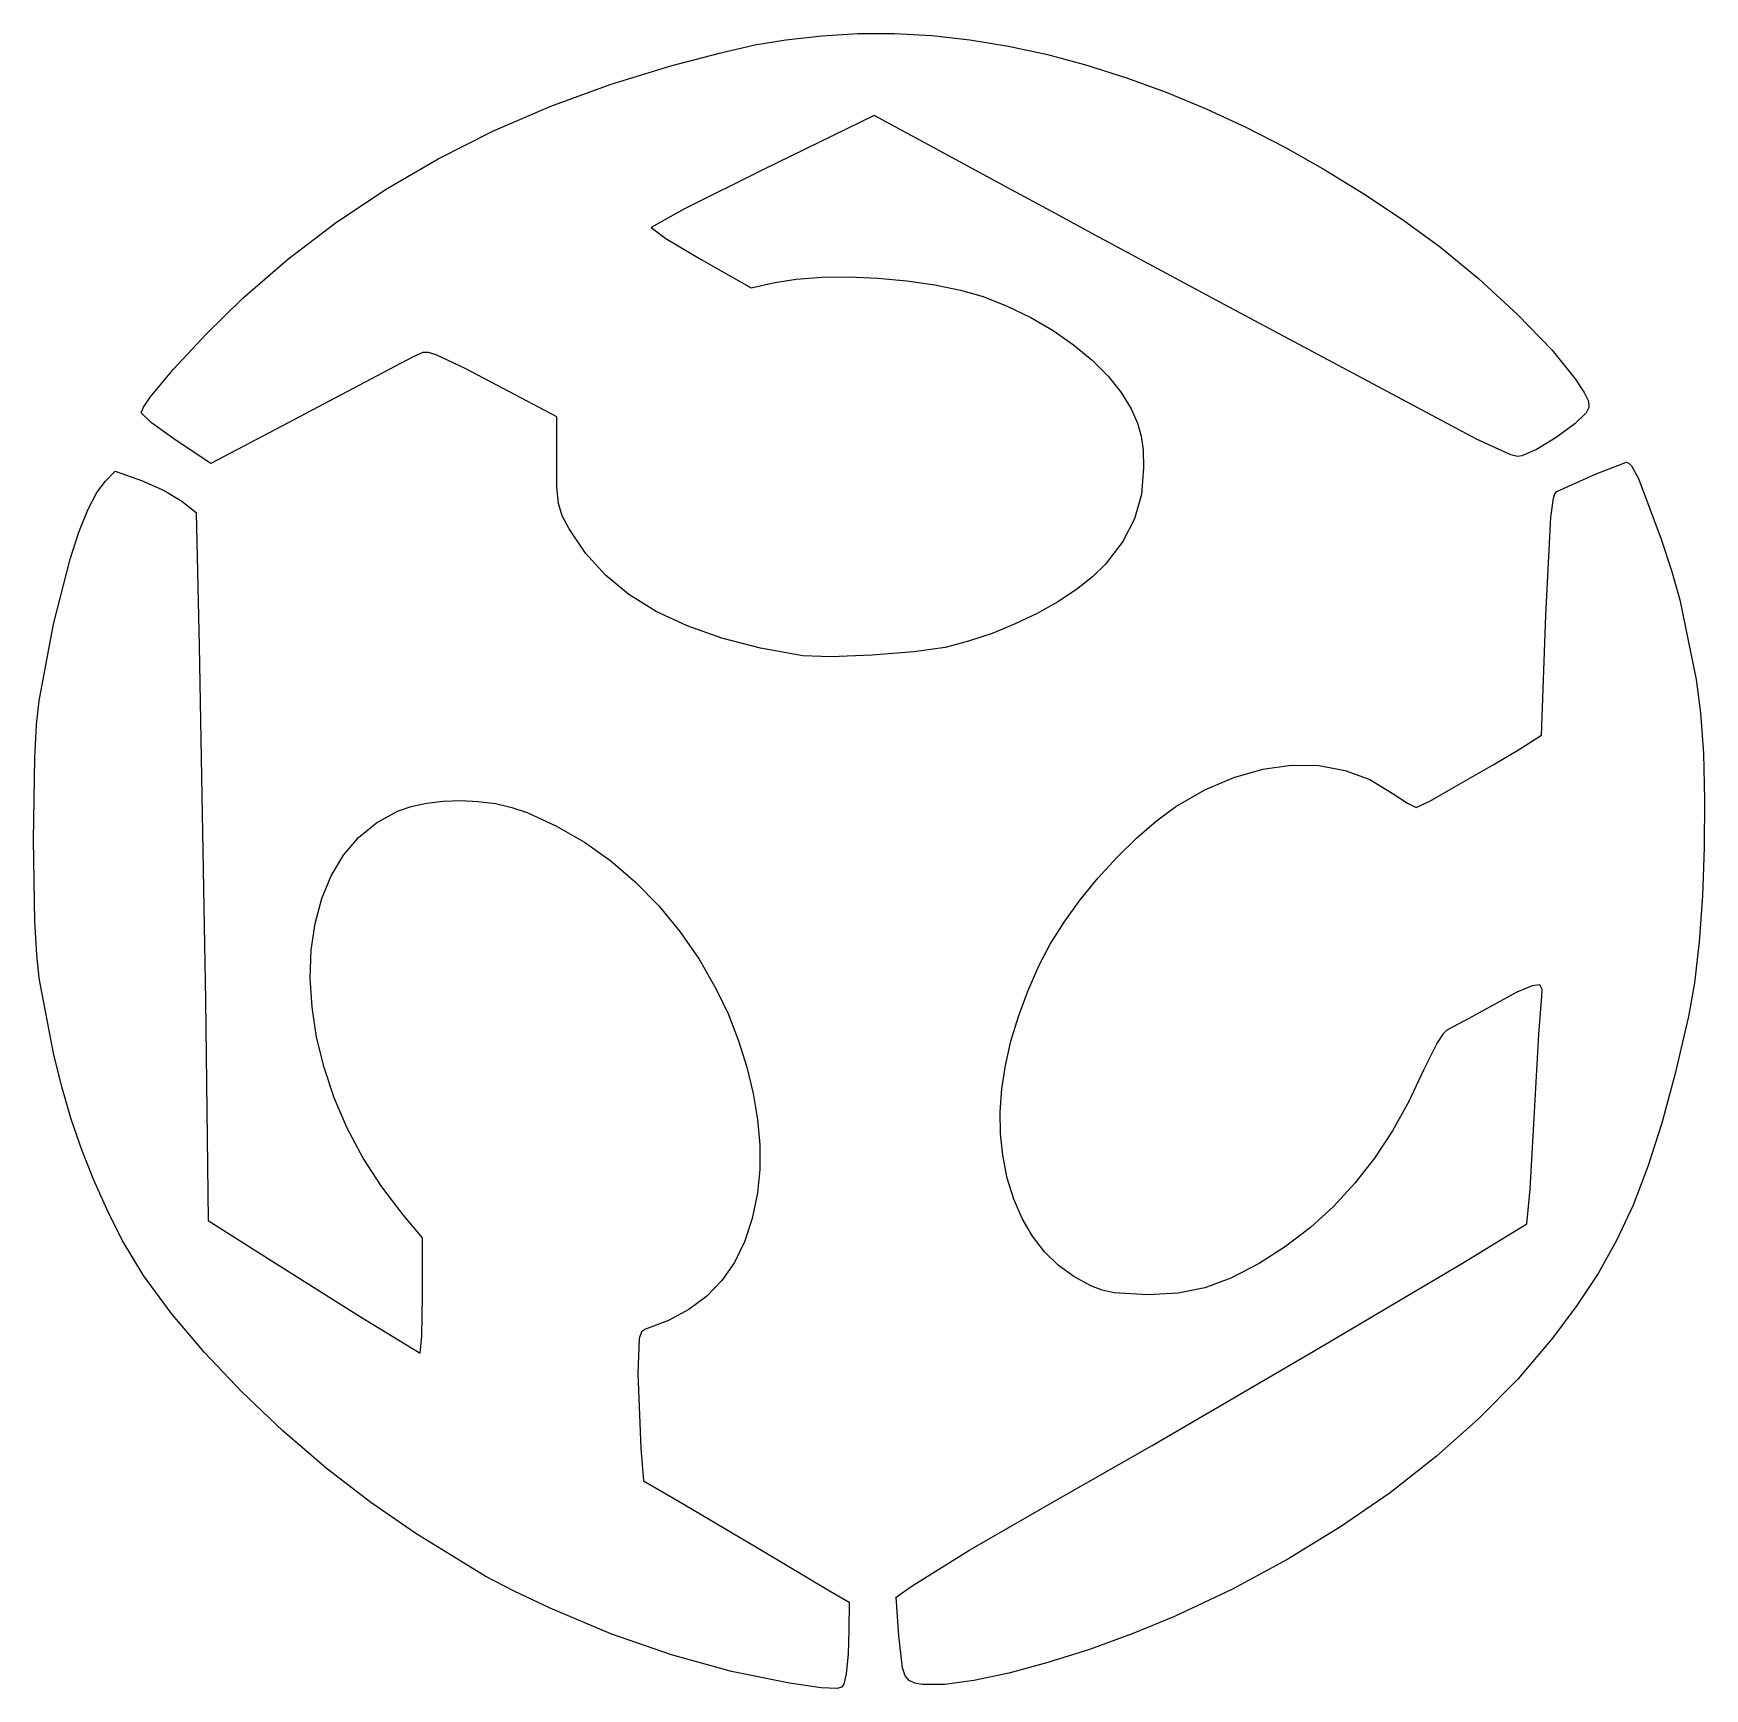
# Model space of a CAD drawing. Extents: x -26.9 to 23.6, y -22.9 to 27.
import ezdxf

# ---------------------------------------------------------------- set-up
doc = ezdxf.new("R2010")
doc.units = 0
doc.layers.add('Layer_1', color=7, linetype='CONTINUOUS')

msp = doc.modelspace()

# ---------------------------------------------------------------- linework, layer by layer
at = {"layer": 'Layer_1', "color": 7}
for p, q in [((-5.081983, 26.690059), (-4.144015, 26.845199)), ((-4.144015, 26.845199), (-3.058927, 26.965609)), ((-3.058927, 26.965609), (-1.975225, 27.035555)), ((-1.975225, 27.035555), (-0.866652, 27.038378)), ((-0.866652, 27.038378), (0.263852, 26.974937)), ((0.263852, 26.974937), (1.413347, 26.846311)), ((1.413347, 26.846311), (2.578895, 26.653505)), ((-7.618171, 26.055753), (-6.148233, 26.445231)), ((-6.148233, 26.445231), (-5.081983, 26.690059)), ((2.578895, 26.653505), (3.757556, 26.397521)), ((3.757556, 26.397521), (4.946391, 26.079367)), ((-9.457465, 25.498387), (-7.618171, 26.055753)), ((4.946391, 26.079367), (6.142459, 25.700043)), ((-11.245731, 24.842821), (-9.457465, 25.498387)), ((6.142459, 25.700043), (7.342822, 25.260558)), ((7.342822, 25.260558), (8.54454, 24.761911)), ((-12.976563, 24.092534), (-11.245731, 24.842821)), ((8.54454, 24.761911), (9.744674, 24.205112)), ((-1.478533, 24.558468), (-4.847112, 22.923357)), ((0.032631, 23.740786), (-1.478533, 24.558468)), ((-14.643559, 23.250995), (-12.976563, 24.092534)), ((2.539659, 22.388716), (0.032631, 23.740786)), ((9.744674, 24.205112), (10.940284, 23.59116)), ((-16.240317, 22.321682), (-14.643559, 23.250995)), ((10.940284, 23.59116), (12.128431, 22.92106)), ((-4.847112, 22.923357), (-7.226172, 21.734589)), ((12.128431, 22.92106), (13.306176, 22.195822)), ((-17.760432, 21.308067), (-16.240317, 22.321682)), ((4.000264, 21.595248), (2.539659, 22.388716)), ((-7.226172, 21.734589), (-8.215691, 21.172564)), ((13.306176, 22.195822), (14.470579, 21.416443)), ((-19.197501, 20.213623), (-17.760432, 21.308067)), ((5.1953, 20.946701), (4.000264, 21.595248)), ((14.470579, 21.416443), (15.6187, 20.583933)), ((-8.215691, 21.172564), (-7.772544, 20.841415)), ((-7.772544, 20.841415), (-6.707106, 20.207731)), ((9.112375, 18.843271), (5.1953, 20.946701)), ((-20.545122, 19.041825), (-19.197501, 20.213623)), ((-6.707106, 20.207731), (-5.19851, 19.358609)), ((15.6187, 20.583933), (16.772882, 19.636578)), ((-3.075725, 19.676176), (-2.243423, 19.68326)), ((-2.243423, 19.68326), (-1.371857, 19.645383)), ((-5.19851, 19.358609), (-4.483003, 19.517754)), ((-4.483003, 19.517754), (-3.83388, 19.6218)), ((-3.83388, 19.6218), (-3.075725, 19.676176)), ((-1.371857, 19.645383), (-0.495913, 19.564924)), ((-0.495913, 19.564924), (0.349527, 19.444246)), ((0.349527, 19.444246), (1.129576, 19.285705)), ((1.129576, 19.285705), (1.809353, 19.091666)), ((16.772882, 19.636578), (17.95866, 18.538344)), ((-21.652568, 17.958688), (-20.545122, 19.041825)), ((1.809353, 19.091666), (2.540595, 18.806483)), ((2.540595, 18.806483), (3.248539, 18.461808)), ((16.708391, 14.789922), (9.112375, 18.843271)), ((3.248539, 18.461808), (3.920155, 18.067541)), ((17.95866, 18.538344), (18.992378, 17.468628)), ((-22.639673, 16.901274), (-21.652568, 17.958688)), ((3.920155, 18.067541), (4.542411, 17.633576)), ((-15.40747, 17.273638), (-16.514574, 16.68893)), ((-15.108629, 17.402069), (-15.40747, 17.273638)), ((-14.943928, 17.399811), (-15.108629, 17.402069)), ((-14.707801, 17.329792), (-14.943928, 17.399811)), ((-13.837564, 16.916334), (-14.707801, 17.329792)), ((4.542411, 17.633576), (5.102277, 17.169811)), ((5.102277, 17.169811), (5.586722, 16.686139)), ((18.992378, 17.468628), (19.690377, 16.60682)), ((-23.347188, 16.049042), (-22.639673, 16.901274)), ((-16.514574, 16.68893), (-19.345071, 15.187113)), ((-12.130495, 16.021303), (-13.837564, 16.916334)), ((5.586722, 16.686139), (5.982715, 16.192462)), ((5.982715, 16.192462), (6.277224, 15.698669)), ((19.690377, 16.60682), (19.957289, 16.193224)), ((19.957289, 16.193224), (20.087752, 15.928005)), ((-23.615861, 15.581462), (-23.546333, 15.755957)), ((-23.546333, 15.755957), (-23.347188, 16.049042)), ((-11.065964, 15.461289), (-12.130495, 16.021303)), ((6.277224, 15.698669), (6.469466, 15.265554)), ((20.102825, 15.746548), (20.023569, 15.584216)), ((20.087752, 15.928005), (20.102825, 15.746548)), ((-23.305377, 15.276631), (-23.615861, 15.581462)), ((-22.562481, 14.745125), (-23.305377, 15.276631)), ((-19.345071, 15.187113), (-21.511657, 14.052213)), ((-11.068222, 14.098271), (-11.065964, 15.461289)), ((6.469466, 15.265554), (6.584791, 14.880095)), ((19.677618, 15.247156), (19.116868, 14.836948)), ((20.023569, 15.584216), (19.677618, 15.247156)), ((-21.511657, 14.052213), (-22.562481, 14.745125)), ((6.584791, 14.880095), (6.640977, 14.458669)), ((17.746315, 14.308386), (16.708391, 14.789922)), ((19.116868, 14.836948), (18.522367, 14.474671)), ((6.640977, 14.458669), (6.655799, 13.917649)), ((17.946359, 14.265008), (17.746315, 14.308386)), ((18.075163, 14.281377), (17.946359, 14.265008)), ((18.522367, 14.474671), (18.075163, 14.281377)), ((-24.693746, 13.520196), (-24.402092, 13.813904)), ((-24.402092, 13.813904), (-23.60569, 13.536169)), ((-11.059521, 13.336779), (-11.068222, 14.098271)), ((6.655799, 13.917649), (6.590075, 13.11405)), ((19.13744, 13.201482), (20.321133, 13.742954)), ((20.321133, 13.742954), (21.239829, 14.086503)), ((21.239829, 14.086503), (21.311732, 14.060256)), ((21.311732, 14.060256), (21.392902, 13.975589)), ((21.392902, 13.975589), (21.598326, 13.59744)), ((-25.226117, 12.649258), (-24.956636, 13.169817)), ((-24.956636, 13.169817), (-24.693746, 13.520196)), ((-23.60569, 13.536169), (-22.918687, 13.239215)), ((-22.918687, 13.239215), (-22.38531, 12.915337)), ((-11.012207, 12.843342), (-11.059521, 13.336779)), ((19.031572, 13.002233), (19.080427, 13.138546)), ((19.080427, 13.138546), (19.13744, 13.201482)), ((21.598326, 13.59744), (22.288473, 11.76991)), ((-25.497185, 11.975057), (-25.226117, 12.649258)), ((-22.38531, 12.915337), (-21.961333, 12.572239)), ((-10.899184, 12.47174), (-11.012207, 12.843342)), ((6.590075, 13.11405), (6.384557, 12.382022)), ((18.950888, 12.425907), (19.031572, 13.002233)), ((-21.961333, 12.572239), (-21.861678, 8.534994)), ((-10.693353, 12.07581), (-10.899184, 12.47174)), ((6.384557, 12.382022), (6.026731, 11.689956)), ((18.805478, 9.472508), (18.950888, 12.425907)), ((-25.764837, 11.163781), (-25.497185, 11.975057)), ((-10.199065, 11.342258), (-10.693353, 12.07581)), ((6.026731, 11.689956), (5.504081, 11.006358)), ((22.288473, 11.76991), (22.603091, 10.822772)), ((-26.269883, 9.196156), (-25.764837, 11.163781)), ((-9.597071, 10.683241), (-10.199065, 11.342258)), ((-8.885788, 10.097884), (-9.597071, 10.683241)), ((5.114342, 10.622987), (4.63082, 10.242777)), ((5.504081, 11.006358), (5.114342, 10.622987)), ((22.603091, 10.822772), (22.851901, 9.928551)), ((-8.063636, 9.58534), (-8.885788, 10.097884)), ((4.63082, 10.242777), (4.069605, 9.874082)), ((4.069605, 9.874082), (3.446786, 9.525227)), ((22.851901, 9.928551), (23.345195, 7.522635)), ((-26.701232, 6.878801), (-26.269883, 9.196156)), ((-7.129032, 9.144735), (-8.063636, 9.58534)), ((-6.080395, 8.775193), (-7.129032, 9.144735)), ((2.778451, 9.204566), (2.080691, 8.920425)), ((3.446786, 9.525227), (2.778451, 9.204566)), ((18.672701, 5.85075), (18.805478, 9.472508)), ((-4.916142, 8.475897), (-6.080395, 8.775193)), ((1.369593, 8.681157), (0.661247, 8.495144)), ((2.080691, 8.920425), (1.369593, 8.681157)), ((-21.861678, 8.534994), (-21.678625, -2.157644)), ((-3.634693, 8.24597), (-4.916142, 8.475897)), ((-2.788359, 8.214164), (-3.634712, 8.245942)), ((-3.634712, 8.245942), (-3.634695, 8.245942)), ((-1.548517, 8.25915), (-2.788359, 8.214164)), ((-0.277783, 8.359819), (-1.548517, 8.25915)), ((0.661247, 8.495144), (-0.277783, 8.359819)), ((23.345195, 7.522635), (23.478485, 6.518573)), ((-26.776478, 6.154647), (-26.701232, 6.878801)), ((-26.829898, 5.151545), (-26.776478, 6.154647)), ((23.478485, 6.518573), (23.562214, 5.288874)), ((17.980831, 5.39959), (18.672701, 5.85075)), ((-26.871509, 2.682693), (-26.829898, 5.151545)), ((17.215882, 4.948458), (17.980831, 5.39959)), ((23.562214, 5.288874), (23.598054, 3.908215)), ((8.502494, 4.195432), (9.380671, 4.571832)), ((9.380671, 4.571832), (10.256608, 4.819482)), ((10.256608, 4.819482), (11.117828, 4.93762)), ((11.117828, 4.93762), (11.951853, 4.925485)), ((11.951853, 4.925485), (12.746207, 4.782229)), ((12.746207, 4.782229), (13.488414, 4.50709)), ((16.083445, 4.304934), (17.215882, 4.948458)), ((7.634553, 3.691073), (8.502494, 4.195432)), ((13.488414, 4.50709), (14.165996, 4.099336)), ((14.165996, 4.099336), (14.623139, 3.79002)), ((15.296187, 3.850416), (16.083445, 4.304934)), ((-16.509349, 3.202208), (-15.880797, 3.548071)), ((-15.880797, 3.548071), (-15.464155, 3.694403)), ((-15.464155, 3.694403), (-14.996424, 3.797358)), ((-14.996424, 3.797358), (-14.492707, 3.857076)), ((-14.492707, 3.857076), (-13.968109, 3.873727)), ((-13.968109, 3.873727), (-13.437731, 3.84748)), ((-13.437731, 3.84748), (-12.916676, 3.778308)), ((-12.916676, 3.778308), (-12.420048, 3.666463)), ((-12.420048, 3.666463), (-11.962949, 3.512088)), ((7.049644, 3.262688), (7.634553, 3.691073)), ((14.623139, 3.79002), (14.891011, 3.661383)), ((14.891011, 3.661383), (15.296187, 3.850416)), ((23.598054, 3.908215), (23.58768, 2.451299)), ((-17.052011, 2.755788), (-16.509349, 3.202208)), ((-11.962949, 3.512088), (-11.07559, 3.102414)), ((-11.07559, 3.102414), (-10.231063, 2.613012)), ((6.452025, 2.748394), (7.049644, 3.262688)), ((-26.82657, 0.220417), (-26.871509, 2.682693)), ((-17.508922, 2.218494), (-17.052011, 2.755788)), ((-10.231063, 2.613012), (-9.432687, 2.046931)), ((5.857742, 2.166762), (6.452025, 2.748394)), ((-17.880218, 1.600004), (-17.508922, 2.218494)), ((-9.432687, 2.046931), (-8.68378, 1.407274)), ((5.28284, 1.536391), (5.857742, 2.166762)), ((23.58768, 2.451299), (23.532762, 0.992803)), ((-18.166037, 0.909999), (-17.880218, 1.600004)), ((4.743365, 0.87585), (5.28284, 1.536391)), ((-8.68378, 1.407274), (-7.987662, 0.697175)), ((-18.366517, 0.158102), (-18.166037, 0.909999)), ((-7.987662, 0.697175), (-7.347654, -0.080263)), ((4.255364, 0.203766), (4.743365, 0.87585)), ((23.532762, 0.992803), (23.434975, -0.39257)), ((-26.771802, -0.774445), (-26.82657, 0.220417)), ((-18.481794, -0.645949), (-18.366517, 0.158102)), ((3.834882, -0.461319), (4.255364, 0.203766)), ((-7.347654, -0.080263), (-6.767073, -0.92199)), ((3.497965, -1.100778), (3.834882, -0.461319)), ((23.434975, -0.39257), (23.295992, -1.630114)), ((-26.695587, -1.487056), (-26.771802, -0.774445)), ((-18.512006, -1.492531), (-18.481794, -0.645949)), ((-6.767073, -0.92199), (-6.249239, -1.824876)), ((-26.263253, -3.75378), (-26.695587, -1.487056)), ((-18.45729, -2.371964), (-18.512006, -1.492531)), ((3.156749, -1.884735), (3.497965, -1.100778)), ((-6.249239, -1.824876), (-5.882762, -2.593988)), ((2.873554, -2.650968), (3.156749, -1.884735)), ((17.926848, -1.91434), (16.48179, -2.707102)), ((18.391022, -1.719635), (17.926848, -1.91434)), ((18.621148, -1.688845), (18.391022, -1.719635)), ((18.698218, -1.829335), (18.621148, -1.688845)), ((18.685397, -2.048396), (18.698218, -1.829335)), ((23.295992, -1.630114), (23.117485, -2.645098)), ((-21.678625, -2.157644), (-21.595229, -8.813065)), ((-18.317784, -3.274595), (-18.45729, -2.371964)), ((18.58783, -3.18784), (18.685397, -2.048396)), ((-5.882762, -2.593988), (-5.572925, -3.380795)), ((2.648517, -3.398716), (2.873554, -2.650968)), ((16.48179, -2.707102), (15.809235, -3.059767)), ((23.117485, -2.645098), (22.708597, -4.369786)), ((-18.093624, -4.190688), (-18.317784, -3.274595)), ((-5.572925, -3.380795), (-5.321529, -4.17638)), ((2.481772, -4.127301), (2.648517, -3.398716)), ((15.518925, -3.446694), (15.112798, -4.273069)), ((15.689983, -3.178385), (15.518925, -3.446694)), ((15.809235, -3.059767), (15.689983, -3.178385)), ((18.461148, -5.541093), (18.58783, -3.18784)), ((-26.010437, -4.777174), (-26.263253, -3.75378)), ((-17.784949, -5.110648), (-18.093624, -4.190688)), ((-5.321529, -4.17638), (-5.130378, -4.971823)), ((2.373456, -4.836018), (2.481772, -4.127301)), ((15.112798, -4.273069), (14.667866, -5.221336)), ((22.708597, -4.369786), (22.303328, -5.869431)), ((-25.726762, -5.747482), (-26.010437, -4.777174)), ((-5.130378, -4.971823), (-5.001275, -5.758235)), ((2.323705, -5.52416), (2.373456, -4.836018)), ((-17.391895, -6.024738), (-17.784949, -5.110648)), ((2.332653, -6.190995), (2.323705, -5.52416)), ((14.667866, -5.221336), (14.173491, -6.106046)), ((18.331201, -7.859097), (18.461148, -5.541093)), ((-25.407411, -6.679973), (-25.726762, -5.747482)), ((-16.9146, -6.923333), (-17.391895, -6.024738)), ((-5.001275, -5.758235), (-4.936022, -6.526726)), ((22.303328, -5.869431), (21.88492, -7.183683)), ((-4.936022, -6.526726), (-4.936417, -7.268378)), ((2.400437, -6.835816), (2.332653, -6.190995)), ((14.173491, -6.106046), (13.629229, -6.927708)), ((-25.047564, -7.589829), (-25.407411, -6.679973)), ((-16.353201, -7.796754), (-16.9146, -6.923333)), ((2.540149, -7.527148), (2.400437, -6.835816)), ((13.629229, -6.927708), (13.034636, -7.686885)), ((-4.936417, -7.268378), (-5.004275, -7.974272)), ((2.738278, -8.166945), (2.540149, -7.527148)), ((21.88492, -7.183683), (21.436617, -8.352168)), ((-24.642402, -8.492235), (-25.047564, -7.589829)), ((-15.707835, -8.635321), (-16.353201, -7.796754)), ((-5.004275, -7.974272), (-5.162561, -8.752867)), ((13.034636, -7.686885), (12.389269, -8.384087)), ((18.225772, -8.913734), (18.331201, -7.859097)), ((-24.187106, -9.40243), (-24.642402, -8.492235)), ((2.993129, -8.752669), (2.738278, -8.166945)), ((12.389269, -8.384087), (11.692682, -9.019821)), ((21.436617, -8.352168), (20.941661, -9.414537)), ((-21.595229, -8.813065), (-20.183542, -9.702065)), ((-15.120347, -9.334442), (-15.707835, -8.635321)), ((-5.162561, -8.752867), (-5.394089, -9.453371)), ((3.303004, -9.281836), (2.993129, -8.752669)), ((11.692682, -9.019821), (10.944434, -9.594595)), ((16.238015, -10.127656), (18.225772, -8.913734)), ((-23.54372, -10.471713), (-24.187106, -9.40243)), ((-15.120347, -11.073778), (-15.120347, -9.334442)), ((-5.394089, -9.453371), (-5.699935, -10.07711)), ((3.666209, -9.751905), (3.303004, -9.281836)), ((20.941661, -9.414537), (20.383294, -10.410386)), ((-20.183542, -9.702065), (-17.020917, -11.702089)), ((-5.699935, -10.07711), (-6.081177, -10.625383)), ((4.081046, -10.160366), (3.666209, -9.751905)), ((10.944434, -9.594595), (10.144078, -10.108945)), ((-22.707053, -11.612427), (-23.54372, -10.471713)), ((4.545819, -10.504705), (4.081046, -10.160366)), ((5.058832, -10.782383), (4.545819, -10.504705)), ((9.294538, -10.555307), (8.506483, -10.846194)), ((10.144078, -10.108945), (9.294538, -10.555307)), ((11.772328, -12.765051), (16.238015, -10.127656)), ((20.383294, -10.410386), (19.744761, -11.379368)), ((-15.142323, -12.302206), (-15.120347, -11.073778)), ((-6.538893, -11.099516), (-7.074159, -11.500808)), ((-6.081177, -10.625383), (-6.538893, -11.099516)), ((5.402744, -10.914407), (5.058832, -10.782383)), ((5.770367, -10.998283), (5.402744, -10.914407)), ((6.788699, -11.053345), (5.770367, -10.998283)), ((7.698382, -11.004549), (6.788699, -11.053345)), ((8.506483, -10.846194), (7.698382, -11.004549)), ((-7.074159, -11.500808), (-7.688052, -11.830613)), ((19.744761, -11.379368), (19.009303, -12.361106)), ((-21.707307, -12.794374), (-22.707053, -11.612427)), ((-17.020917, -11.702089), (-15.195163, -12.813142)), ((-8.381651, -12.090173), (-8.502614, -12.171538)), ((-7.688052, -11.830613), (-8.381651, -12.090173)), ((-15.195163, -12.813142), (-15.142323, -12.302206)), ((-8.573084, -12.372903), (-8.614018, -13.433099)), ((-8.502614, -12.171538), (-8.573084, -12.372903)), ((19.009303, -12.361106), (17.956396, -13.597127)), ((-20.574687, -13.987355), (-21.707307, -12.794374)), ((6.915431, -15.600848), (11.772328, -12.765051)), ((-8.614018, -13.433099), (-8.528355, -15.687039)), ((17.956396, -13.597127), (16.782093, -14.790814)), ((-19.339395, -15.16123), (-20.574687, -13.987355)), ((16.782093, -14.790814), (15.493508, -15.936918)), ((-18.031635, -16.285745), (-19.339395, -15.16123)), ((3.754046, -17.409949), (6.915431, -15.600848)), ((-8.528355, -15.687039), (-8.442692, -16.669313)), ((15.493508, -15.936918), (14.097756, -17.030247)), ((-16.68161, -17.330757), (-18.031635, -16.285745)), ((-8.442692, -16.669313), (-7.366511, -17.296806)), ((14.097756, -17.030247), (12.601954, -18.065523)), ((-15.319524, -18.26607), (-16.68161, -17.330757)), ((-7.366511, -17.296806), (-4.829732, -18.797466)), ((1.381285, -18.777316), (3.754046, -17.409949)), ((12.601954, -18.065523), (11.013217, -19.037496)), ((-13.227543, -19.54719), (-15.319524, -18.26607)), ((-4.829732, -18.797466), (-2.804804, -20.005547)), ((-0.366649, -19.860343), (1.381285, -18.777316)), ((11.013217, -19.037496), (9.33866, -19.941002)), ((-12.350015, -20.004136), (-13.227543, -19.54719)), ((-11.265416, -20.515861), (-12.350015, -20.004136)), ((-2.804804, -20.005547), (-2.240475, -20.340403)), ((-0.8165, -20.189358), (-0.366649, -19.860343)), ((9.33866, -19.941002), (7.585399, -20.770708)), ((-9.434407, -21.290307), (-11.265416, -20.515861)), ((-2.240475, -20.340403), (-2.241886, -21.177926)), ((-0.738474, -21.356798), (-0.8165, -20.189358)), ((-2.241886, -21.177926), (-2.267112, -21.911224)), ((7.585399, -20.770708), (6.312077, -21.297391)), ((-7.602406, -21.931375), (-9.434407, -21.290307)), ((-0.627196, -22.319458), (-0.738474, -21.356798)), ((6.312077, -21.297391), (5.024005, -21.764807)), ((-5.793819, -22.431388), (-7.602406, -21.931375)), ((-2.267112, -21.911224), (-2.325653, -22.498105)), ((3.767482, -22.161809), (2.588809, -22.477221)), ((5.024005, -21.764807), (3.767482, -22.161809)), ((-4.033051, -22.782726), (-5.793819, -22.431388)), ((-2.325653, -22.498105), (-2.40015, -22.812529)), ((-0.541285, -22.560617), (-0.627196, -22.319458)), ((-0.4214, -22.700063), (-0.541285, -22.560617)), ((-0.255035, -22.77759), (-0.421401, -22.699866)), ((-0.421401, -22.699866), (-0.421401, -22.699866)), ((1.534285, -22.699894), (0.650209, -22.818681)), ((2.588809, -22.477221), (1.534285, -22.699894)), ((-4.032984, -22.782557), (-4.033046, -22.782557)), ((-3.083386, -22.926321), (-4.032984, -22.782557)), ((-2.595918, -22.945794), (-3.083386, -22.926321)), ((-2.472223, -22.900018), (-2.595918, -22.945794)), ((-2.40015, -22.812529), (-2.472223, -22.900018)), ((-0.01712, -22.82235), (-0.255035, -22.77759)), ((0.650209, -22.818681), (-0.01712, -22.82235))]:
    msp.add_line(p, q, dxfattribs=at)

doc.saveas('drawing.dxf')
